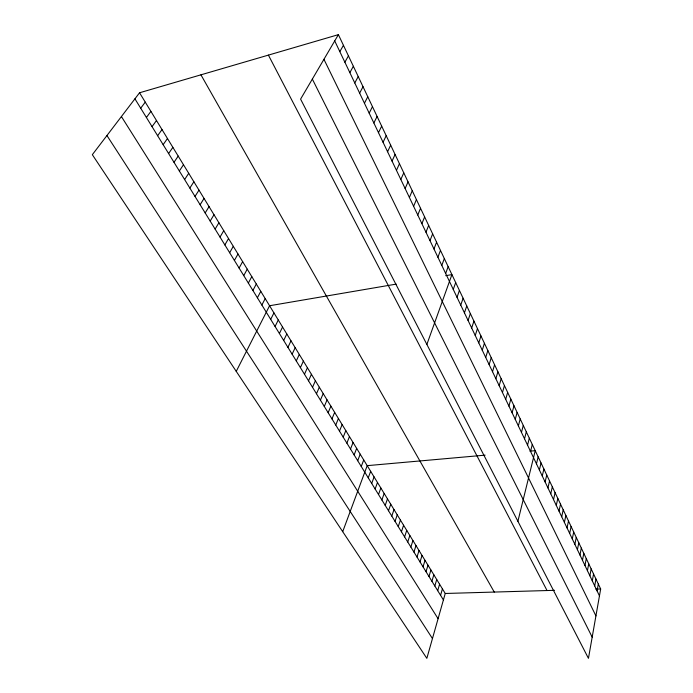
<?xml version="1.0" encoding="UTF-8"?>
<svg xmlns="http://www.w3.org/2000/svg" width="693" height="693" viewBox="0 0 693 693"><rect width="100%" height="100%" fill="white"/><g stroke="black" fill="none" stroke-linecap="round" stroke-linejoin="round"><path stroke-width="1.04" d="M600.666 588.989L588.452 658.35L300.589 99.125L338.392 34.65L600.666 588.989L595.781 589.128M597.089 590.921L598.319 584.026M594.707 585.923L595.954 579.027M592.298 580.881L593.563 573.977M589.873 575.796L591.155 568.884M587.43 570.668L588.729 563.755M584.961 565.497L586.278 558.575M582.466 560.273L583.801 553.343M579.954 555.006L581.306 548.076M577.416 549.688L578.794 542.758M574.861 544.326L576.255 537.387M572.279 538.911L573.691 531.973M569.672 533.454L571.101 526.507M567.047 527.945L568.494 520.989M564.397 522.383L565.86 515.427M561.72 516.77L563.201 509.814M559.017 511.105L560.524 504.14M556.288 505.388L557.822 498.423M553.534 499.618L555.084 492.654M550.753 493.788L552.33 486.824M547.946 487.915L549.549 480.942M545.122 481.973L546.734 475.008M542.264 475.987L543.901 469.014M539.371 469.932L541.042 462.959M536.46 463.825L538.149 456.852M517.905 521.283L535.23 450.684L529.911 451.16M530.552 451.438L532.285 444.456M527.546 445.149L529.313 438.167M524.523 438.799L526.308 431.826M521.465 432.389L523.276 425.415M518.373 425.909L520.209 418.936M515.254 419.369L517.117 412.396M512.101 412.768L513.989 405.795M508.922 406.098L510.836 399.125M505.708 399.359L507.648 392.394M502.46 392.55L504.435 385.585M139.544 92.775L445.244 593.477L426.845 658.341L92.334 154.686L139.544 92.775L338.392 34.65M440.575 595.33L442.429 588.859M499.177 385.672L501.178 378.716M437.707 590.679L439.587 584.208M434.823 585.983L436.72 579.513M495.867 378.724L497.895 371.769M431.912 581.262L433.827 574.774M492.515 371.708L494.577 364.752M428.976 576.489L430.916 570.01M426.022 571.69L427.979 565.193M489.137 364.613L491.224 357.666M423.033 566.839L425.017 560.342M485.715 357.449L487.837 350.511M420.027 561.954L422.028 555.457M482.259 350.208L484.416 343.278M416.995 557.025L419.022 550.528M478.768 342.888L480.951 335.966M413.938 552.061L415.982 545.556M410.854 547.054L412.924 540.54M407.744 541.995L409.84 535.481M475.242 335.499L477.46 328.577M471.682 328.023L473.925 321.11M404.608 536.902L406.722 530.388M401.446 531.765L403.586 525.242M468.078 320.469L470.356 313.565M398.25 526.585L400.415 520.053M464.431 312.838L466.753 305.942M395.036 521.353L397.228 514.83M391.788 516.077L394.005 509.554M460.75 305.119L463.106 298.233M388.513 510.758L390.757 504.227M457.034 297.314L459.416 290.445M385.213 505.396L387.482 498.865M381.878 499.982L384.173 493.451M453.265 289.431L455.691 282.571M378.517 494.525L380.838 487.985M426.871 344.438L451.923 274.601L445.712 275.667M375.13 489.015L377.477 482.475M371.708 483.463L374.081 476.914M445.66 273.475L448.154 266.632M368.252 477.849L370.66 471.309M342.706 531.661L367.203 465.653L485.109 455.145M441.805 265.402L444.334 258.567M361.261 466.484L363.712 459.944M437.915 257.242L440.479 250.424M357.709 460.724L360.195 454.184M433.974 248.986L436.581 242.178M354.132 454.92L356.652 448.371M350.528 449.047L353.066 442.506M429.989 240.636L432.64 233.853M346.881 443.13L349.454 436.59M425.97 232.198L428.655 225.424M343.208 437.162L345.807 430.613M339.492 431.133L342.134 424.584M421.898 223.666L424.627 216.909M335.75 425.043L338.418 418.503M417.775 215.029L420.547 208.29M331.964 418.901L334.667 412.361M328.153 412.707L330.882 406.167M413.608 206.297L416.424 199.575M324.298 406.444L327.061 399.913M409.398 197.47L412.257 190.766M320.409 400.13L323.207 393.598M405.136 188.531L408.038 181.852M316.484 393.754L319.317 387.222M312.517 387.318L315.393 380.786M400.823 179.496L403.776 172.834M308.524 380.812L311.426 374.289M304.478 374.255L307.415 367.732M396.465 170.348L399.454 163.704M300.398 367.628L303.378 361.105M392.047 161.097L395.088 154.478M296.283 360.94L299.289 354.426M387.586 151.741L390.67 145.14M292.125 354.184L295.175 347.669M287.924 347.358L291.008 340.852M383.064 142.264L386.2 135.689M283.68 340.471L286.807 333.965M378.491 132.675L381.678 126.126M279.4 333.506L282.562 327.018M275.069 326.481L278.274 319.993M373.865 122.973L377.096 116.45M270.703 319.378L273.943 312.907M369.178 113.15L372.462 106.661M236.244 371.361L269.568 305.743L396.171 284.121M261.867 305.033L265.194 298.57M364.44 103.214L367.775 96.743M257.406 297.782L260.776 291.329M359.632 93.148L363.028 86.712M252.902 290.462L256.306 284.017M248.345 283.065L251.802 276.637M354.773 82.961L358.22 76.559M243.745 275.597L247.245 269.17M349.852 72.644L353.361 66.277M239.094 268.044L242.645 261.633M234.399 260.421L237.994 254.019M344.871 62.205L348.432 55.864M229.66 252.711L233.29 246.318M339.83 51.629L343.442 45.322M224.861 244.924L228.543 238.548M220.019 237.049L223.752 230.691M215.125 229.097L218.901 222.748M210.178 221.058L214.007 214.726M205.171 212.942L209.052 206.618M200.121 204.73L204.045 198.423M195.01 196.431L198.995 190.142M189.847 188.037L193.875 181.765M184.624 179.556L188.713 173.302M179.34 170.98L183.489 164.743M174.004 162.309L178.205 156.098M168.607 153.543L172.869 147.349M163.15 144.681L167.463 138.505M157.632 135.715L162.006 129.565M152.053 126.654L156.488 120.521M146.414 117.481L150.901 111.374M140.705 108.212L145.261 102.131M445.244 593.477L554.556 590.323M106.939 135.533L432.458 638.556M121.414 116.563L438.089 618.702M134.927 98.83L443.416 599.939M200.935 74.827L494.256 592.065M268.408 55.111L547.046 590.54M312.344 79.089L592.186 637.144M323.934 59.312L595.928 615.912M334.719 40.922L599.454 595.876"/></g></svg>
